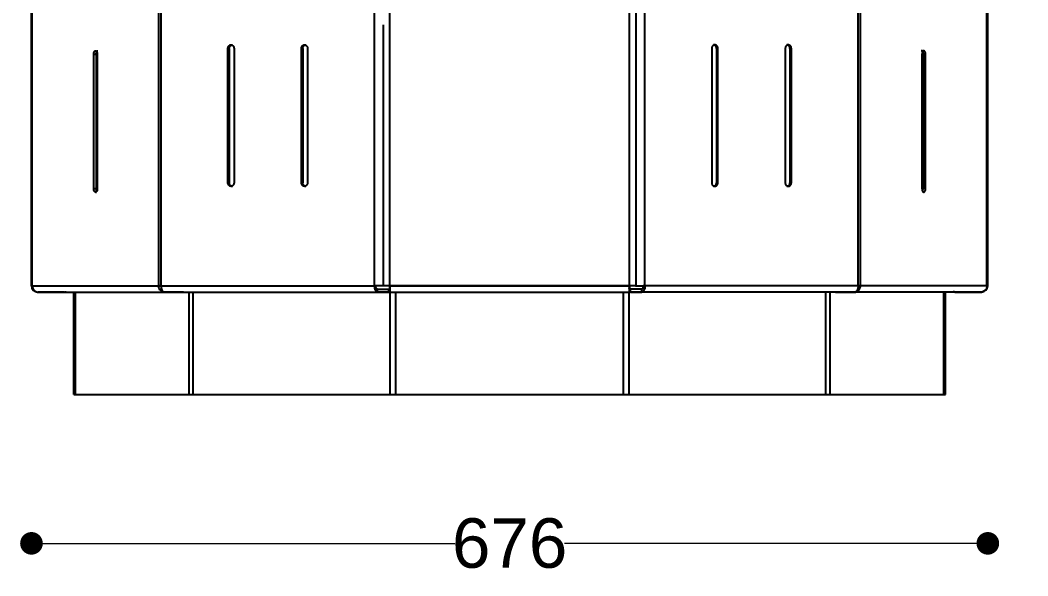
# Model space of a CAD drawing. Header units: millimetres. Extents: x 10366 to 13995, y 24552 to 29685.
# Drawn here: x 12523 to 13235, y 26192 to 26585 of the extents above; entities that cross this region are included whole.
import ezdxf

# ---------------------------------------------------------------- set-up
doc = ezdxf.new("R2010")
doc.units = ezdxf.units.MM
doc.header["$LTSCALE"] = 3
doc.layers.add('Default', color=7, linetype='Continuous')
doc.styles.get("Standard").update_dxf_attribs({"font": 'arial.ttf'})
doc.dimstyles.new('MATEUSZ', dxfattribs={"dimtxt": 35, "dimasz": 16, "dimexe": 0.18, "dimexo": 0.0625, "dimgap": 0.09, "dimtad": 0, "dimdec": 0, "dimdsep": 46, "dimtxsty": 'Standard', "dimblk": 'DOT', "dimcen": 0.09, "dimse1": 1, "dimse2": 1, "dimadec": 0, "dimazin": 0, "dimtfac": 1, "dimtdec": 0, "dimtofl": 0, "dimtmove": 0, "dimatfit": 3, "dimfxl": 1, "dimtolj": 1, "dimtzin": 0, "dimlwd": 9, "dimlwe": 9, "dimarcsym": 0})

# ---------------------------------------------------------------- blocks, each defined once
blk = doc.blocks.new('_Dot')
at = {"color": 0, "linetype": 'ByBlock', "lineweight": -2}
blk.add_line((-0.5, 0), (-1, 0), dxfattribs=at)
at = {"color": 0, "linetype": 'ByBlock', "const_width": 0.5}
blk.add_lwpolyline([(-0.25, 0, 1), (0.25, 0, 1)], format="xyb", close=True, dxfattribs=at)
blk = doc.blocks.new('*D27')
at = {"color": 0, "lineweight": 9, "transparency": 16777216}
for p, q in [((12546.92, 26214.96), (12830.15, 26214.96)), ((13191.07, 26214.96), (12907.83, 26214.96))]:
    blk.add_line(p, q, dxfattribs=at)
at = {"layer": 'Defpoints', "color": 0, "transparency": 16777216}
for p in [(12530.92, 26397.16), (13207.07, 26397.16), (13207.07, 26214.96)]:
    blk.add_point(p, dxfattribs=at)
at = {"color": 0, "lineweight": 9, "transparency": 16777216, "xscale": 16, "yscale": 16, "zscale": 16, "rotation": 180}
blk.add_blockref('_Dot', (12530.92, 26214.96), dxfattribs=at)
at = {"color": 0, "lineweight": 9, "transparency": 16777216, "xscale": 16, "yscale": 16, "zscale": 16}
blk.add_blockref('_Dot', (13207.07, 26214.96), dxfattribs=at)
at = {"color": 0, "transparency": 16777216, "insert": (12868.99, 26214.96), "char_height": 35, "attachment_point": 5}
blk.add_mtext('\\A1;676', dxfattribs=at)
blk = doc.blocks.new('*D28')
at = {"color": 0, "lineweight": 9, "transparency": 16777216}
for p, q in [((13327.85, 27004.16), (13327.85, 26708.71)), ((13327.85, 26336.16), (13327.85, 26631.61))]:
    blk.add_line(p, q, dxfattribs=at)
at = {"layer": 'Defpoints', "color": 0, "transparency": 16777216}
for p in [(13206.99, 27020.16), (13327.85, 27020.16), (13177.07, 26320.16)]:
    blk.add_point(p, dxfattribs=at)
at = {"color": 0, "lineweight": 9, "transparency": 16777216, "xscale": 16, "yscale": 16, "zscale": 16}
for p, rotation in [((13327.85, 27020.16), 90), ((13327.85, 26320.16), 270)]:
    blk.add_blockref('_Dot', p, dxfattribs=dict(at, rotation=rotation))
at = {"color": 0, "transparency": 16777216, "insert": (13327.85, 26670.16), "char_height": 35, "attachment_point": 5, "rotation": 90}
blk.add_mtext('\\A1;700', dxfattribs=at)

msp = doc.modelspace()

# ---------------------------------------------------------------- linework, layer by layer
at = {"layer": 'Default'}
for p, q in [((12530.92, 26397.16), (12530.92, 27012.67)), ((12531.52, 26397.16), (12531.52, 27012.67)), ((12620.9, 26397.16), (12620.9, 27012.67)), ((12622.55, 26397.16), (12622.55, 27012.67)), ((12773.34, 26397.16), (12773.34, 27012.67)), ((12784.25, 26397.16), (12784.25, 27012.67)), ((12953.73, 26397.16), (12953.73, 27012.67)), ((12958.22, 27012.67), (12958.22, 26397.16)), ((12964.65, 26397.16), (12964.65, 27012.67)), ((13115.44, 26397.16), (13115.44, 27012.67)), ((13117.08, 26397.16), (13117.08, 27012.67)), ((13206.47, 26397.16), (13206.47, 27012.67)), ((13207.07, 26397.16), (13207.07, 27012.67)), ((12779.75, 26520.04), (12779.75, 26581.48)), ((12671.96, 26567.42), (12672.96, 26567.42)), ((12723.92, 26567.42), (12724.92, 26567.42)), ((13014.06, 26567.42), (13013.06, 26567.42)), ((13066.02, 26567.42), (13065.02, 26567.42)), ((12574.96, 26465.82), (12574.96, 26560.82)), ((12574.96, 26560.82), (12576.69, 26560.82)), ((12576.21, 26563.32), (12576.99, 26563.32)), ((12576.69, 26560.82), (12576.69, 26465.82)), ((12577.46, 26560.82), (12577.46, 26465.82)), ((12669.8, 26469.92), (12669.8, 26564.92)), ((12669.8, 26564.92), (12670.8, 26564.92)), ((12670.8, 26564.92), (12670.8, 26469.92)), ((12674.13, 26564.92), (12674.13, 26469.92)), ((12721.76, 26469.92), (12721.76, 26564.92)), ((12721.76, 26564.92), (12722.76, 26564.92)), ((12722.76, 26564.92), (12722.76, 26469.92)), ((12726.09, 26564.92), (12726.09, 26469.92)), ((13011.9, 26564.92), (13011.9, 26469.92)), ((13015.23, 26564.92), (13015.23, 26469.92)), ((13016.23, 26564.92), (13015.23, 26564.92)), ((13016.23, 26469.92), (13016.23, 26564.92)), ((13063.86, 26564.92), (13063.86, 26469.92)), ((13067.19, 26564.92), (13067.19, 26469.92)), ((13068.19, 26564.92), (13067.19, 26564.92)), ((13068.19, 26469.92), (13068.19, 26564.92)), ((13160.52, 26560.82), (13160.52, 26465.82)), ((13161.77, 26563.32), (13161, 26563.32)), ((13161.29, 26560.82), (13161.29, 26465.82)), ((13163.02, 26560.82), (13161.29, 26560.82)), ((13163.02, 26465.82), (13163.02, 26560.82)), ((12779.75, 26397.16), (12779.75, 26520.04)), ((12669.8, 26469.92), (12670.8, 26469.92)), ((12721.76, 26469.92), (12722.76, 26469.92)), ((13016.23, 26469.92), (13015.23, 26469.92)), ((13068.19, 26469.92), (13067.19, 26469.92)), ((12574.96, 26465.82), (12576.69, 26465.82)), ((12576.21, 26463.32), (12576.99, 26463.32)), ((12671.96, 26467.42), (12672.96, 26467.42)), ((12723.92, 26467.42), (12724.92, 26467.42)), ((13014.06, 26467.42), (13013.06, 26467.42)), ((13066.02, 26467.42), (13065.02, 26467.42)), ((13161.77, 26463.32), (13161, 26463.32)), ((13163.02, 26465.82), (13161.29, 26465.82)), ((12530.92, 26397.16), (12532.38, 26397.16)), ((12531.52, 26397.16), (12620.9, 26397.16)), ((12531.52, 26397.16), (12620.9, 26397.16)), ((12620.9, 26397.16), (12622.64, 26397.16)), ((12622.55, 26397.16), (12773.34, 26397.17)), ((12622.55, 26397.16), (12773.34, 26397.16)), ((12773.34, 26397.17), (12774.34, 26397.17)), ((12784.24, 26397.16), (12953.74, 26397.16)), ((12784.24, 26393.43), (12784.24, 26397.16)), ((12953.73, 26397.16), (12784.25, 26397.16)), ((12953.73, 26397.16), (12953.73, 26393.43)), ((12964.65, 26397.17), (12963.65, 26397.17)), ((13115.44, 26397.16), (12964.65, 26397.17)), ((13115.44, 26397.16), (12964.65, 26397.16)), ((13117.08, 26397.16), (13115.35, 26397.16)), ((13206.47, 26397.16), (13117.08, 26397.16)), ((13206.47, 26397.16), (13117.08, 26397.16)), ((12535.41, 26392.67), (12624.79, 26392.67)), ((12554.13, 26392.67), (12535.41, 26392.67)), ((12554.13, 26392.67), (12535.41, 26392.67)), ((12560.92, 26320.16), (12560.92, 26392.67)), ((12561.99, 26320.16), (12561.99, 26392.67)), ((12624.79, 26392.67), (12775.58, 26392.68)), ((12638.5, 26392.67), (12624.79, 26392.67)), ((12638.5, 26392.67), (12624.79, 26392.67)), ((12638.5, 26392.67), (12783.58, 26392.68)), ((12642.39, 26320.16), (12642.39, 26392.67)), ((12645.33, 26320.16), (12645.33, 26392.67)), ((12775.57, 26394.68), (12783.58, 26394.68)), ((12775.58, 26394.68), (12783.58, 26394.68)), ((12775.58, 26392.68), (12775.58, 26394.68)), ((12783.58, 26392.68), (12775.58, 26392.68)), ((12783.58, 26392.68), (12783.58, 26394.68)), ((12784.39, 26392.67), (12785.83, 26392.67)), ((12784.39, 26392.67), (12953.58, 26392.67)), ((12784.58, 26320.16), (12784.58, 26392.95)), ((12788.59, 26320.16), (12788.59, 26392.67)), ((12949.39, 26320.16), (12949.39, 26392.67)), ((12953.4, 26320.16), (12953.4, 26392.95)), ((12962.42, 26394.68), (12954.4, 26394.68)), ((12962.4, 26394.68), (12954.4, 26394.68)), ((12954.4, 26392.68), (12954.4, 26394.68)), ((13099.49, 26392.67), (12954.4, 26392.68)), ((12954.4, 26392.68), (12962.4, 26392.68)), ((12962.4, 26392.68), (12962.4, 26394.68)), ((13113.19, 26392.67), (12962.4, 26392.68)), ((13092.66, 26320.16), (13092.66, 26392.67)), ((13095.59, 26320.16), (13095.59, 26392.67)), ((13099.49, 26392.67), (13113.19, 26392.67)), ((13099.49, 26392.67), (13113.19, 26392.67)), ((13202.58, 26392.67), (13113.19, 26392.67)), ((13175.99, 26320.16), (13175.99, 26392.67)), ((13177.07, 26320.16), (13177.07, 26392.67)), ((13183.86, 26392.67), (13202.58, 26392.67)), ((13183.86, 26392.67), (13202.58, 26392.67)), ((12561.99, 26320.16), (12642.39, 26320.16)), ((12645.33, 26320.16), (12784.58, 26320.16)), ((12788.59, 26320.16), (12949.39, 26320.16)), ((12953.4, 26320.16), (13092.66, 26320.16)), ((13095.59, 26320.16), (13175.99, 26320.16))]:
    msp.add_line(p, q, dxfattribs=at)
for points in [[(12669.8, 26564.92, 0), (12669.8, 26564.98, 0), (12669.84, 26565.4, 0), (12669.89, 26565.63, 0), (12669.96, 26565.86, 0), (12670.05, 26566.09, 0), (12670.17, 26566.31, 0), (12670.3, 26566.52, 0), (12670.46, 26566.72, 0), (12670.63, 26566.89, 0), (12670.83, 26567.05, 0), (12671.04, 26567.18, 0), (12671.25, 26567.28, 0), (12671.48, 26567.36, 0), (12671.72, 26567.4, 0), (12671.96, 26567.42, 0)], [(12670.8, 26564.92, 0), (12670.8, 26564.98, 0), (12670.84, 26565.4, 0), (12670.89, 26565.63, 0), (12670.96, 26565.86, 0), (12671.05, 26566.09, 0), (12671.17, 26566.31, 0), (12671.3, 26566.52, 0), (12671.46, 26566.72, 0), (12671.63, 26566.89, 0), (12671.83, 26567.05, 0), (12672.04, 26567.18, 0), (12672.25, 26567.28, 0), (12672.48, 26567.36, 0), (12672.72, 26567.4, 0), (12672.96, 26567.42, 0)], [(12671.96, 26567.42, 0), (12672.16, 26567.41, 0), (12672.35, 26567.38, 0), (12672.54, 26567.33, 0), (12672.74, 26567.25, 0), (12672.92, 26567.16, 0), (12673.09, 26567.05, 0), (12673.26, 26566.92, 0), (12673.42, 26566.77, 0), (12673.57, 26566.6, 0), (12673.7, 26566.41, 0), (12673.82, 26566.21, 0), (12673.92, 26566, 0), (12674, 26565.77, 0), (12674.06, 26565.52, 0), (12674.11, 26565.25, 0), (12674.13, 26564.92, 0)], [(12721.76, 26564.92, 0), (12721.76, 26564.98, 0), (12721.8, 26565.4, 0), (12721.85, 26565.63, 0), (12721.92, 26565.86, 0), (12722.01, 26566.09, 0), (12722.13, 26566.31, 0), (12722.26, 26566.52, 0), (12722.42, 26566.72, 0), (12722.6, 26566.89, 0), (12722.79, 26567.05, 0), (12723, 26567.18, 0), (12723.22, 26567.28, 0), (12723.45, 26567.36, 0), (12723.68, 26567.4, 0), (12723.92, 26567.42, 0)], [(12722.76, 26564.92, 0), (12722.76, 26564.98, 0), (12722.8, 26565.4, 0), (12722.85, 26565.63, 0), (12722.92, 26565.86, 0), (12723.01, 26566.09, 0), (12723.13, 26566.31, 0), (12723.26, 26566.52, 0), (12723.42, 26566.72, 0), (12723.6, 26566.89, 0), (12723.79, 26567.05, 0), (12724, 26567.18, 0), (12724.22, 26567.28, 0), (12724.45, 26567.36, 0), (12724.68, 26567.4, 0), (12724.92, 26567.42, 0)], [(12723.92, 26567.42, 0), (12724.12, 26567.41, 0), (12724.31, 26567.38, 0), (12724.51, 26567.33, 0), (12724.7, 26567.25, 0), (12724.88, 26567.16, 0), (12725.06, 26567.05, 0), (12725.22, 26566.92, 0), (12725.38, 26566.77, 0), (12725.53, 26566.6, 0), (12725.66, 26566.41, 0), (12725.78, 26566.21, 0), (12725.88, 26566, 0), (12725.96, 26565.77, 0), (12726.02, 26565.52, 0), (12726.07, 26565.25, 0), (12726.09, 26564.92, 0)], [(13014.06, 26567.42, 0), (13013.87, 26567.41, 0), (13013.67, 26567.38, 0), (13013.48, 26567.33, 0), (13013.29, 26567.25, 0), (13013.11, 26567.16, 0), (13012.93, 26567.05, 0), (13012.76, 26566.92, 0), (13012.6, 26566.77, 0), (13012.46, 26566.6, 0), (13012.32, 26566.41, 0), (13012.21, 26566.21, 0), (13012.11, 26566, 0), (13012.03, 26565.77, 0), (13011.96, 26565.52, 0), (13011.92, 26565.25, 0), (13011.9, 26564.92, 0)], [(13015.23, 26564.92, 0), (13015.23, 26564.98, 0), (13015.19, 26565.4, 0), (13015.14, 26565.63, 0), (13015.07, 26565.86, 0), (13014.97, 26566.09, 0), (13014.86, 26566.31, 0), (13014.72, 26566.52, 0), (13014.56, 26566.72, 0), (13014.39, 26566.89, 0), (13014.2, 26567.05, 0), (13013.99, 26567.18, 0), (13013.77, 26567.28, 0), (13013.54, 26567.36, 0), (13013.3, 26567.4, 0), (13013.06, 26567.42, 0)], [(13016.23, 26564.92, 0), (13016.23, 26564.98, 0), (13016.19, 26565.4, 0), (13016.14, 26565.63, 0), (13016.07, 26565.86, 0), (13015.97, 26566.09, 0), (13015.86, 26566.31, 0), (13015.72, 26566.52, 0), (13015.56, 26566.72, 0), (13015.39, 26566.89, 0), (13015.2, 26567.05, 0), (13014.99, 26567.18, 0), (13014.77, 26567.28, 0), (13014.54, 26567.36, 0), (13014.3, 26567.4, 0), (13014.06, 26567.42, 0)], [(13066.02, 26567.42, 0), (13065.83, 26567.41, 0), (13065.63, 26567.38, 0), (13065.44, 26567.33, 0), (13065.25, 26567.25, 0), (13065.07, 26567.16, 0), (13064.89, 26567.05, 0), (13064.72, 26566.92, 0), (13064.57, 26566.77, 0), (13064.42, 26566.6, 0), (13064.28, 26566.41, 0), (13064.17, 26566.21, 0), (13064.07, 26566, 0), (13063.99, 26565.77, 0), (13063.92, 26565.52, 0), (13063.88, 26565.25, 0), (13063.86, 26564.92, 0)], [(13067.19, 26564.92, 0), (13067.19, 26564.98, 0), (13067.15, 26565.4, 0), (13067.1, 26565.63, 0), (13067.03, 26565.86, 0), (13066.94, 26566.09, 0), (13066.82, 26566.31, 0), (13066.68, 26566.52, 0), (13066.53, 26566.72, 0), (13066.35, 26566.89, 0), (13066.16, 26567.05, 0), (13065.95, 26567.18, 0), (13065.73, 26567.28, 0), (13065.5, 26567.36, 0), (13065.26, 26567.4, 0), (13065.02, 26567.42, 0)], [(13068.19, 26564.92, 0), (13068.19, 26564.98, 0), (13068.15, 26565.4, 0), (13068.1, 26565.63, 0), (13068.03, 26565.86, 0), (13067.94, 26566.09, 0), (13067.82, 26566.31, 0), (13067.68, 26566.52, 0), (13067.53, 26566.72, 0), (13067.35, 26566.89, 0), (13067.16, 26567.05, 0), (13066.95, 26567.18, 0), (13066.73, 26567.28, 0), (13066.5, 26567.36, 0), (13066.26, 26567.4, 0), (13066.02, 26567.42, 0)], [(12574.96, 26560.82, 0), (12574.96, 26560.89, 0), (12574.98, 26561.3, 0), (12575.05, 26561.77, 0), (12575.18, 26562.22, 0), (12575.34, 26562.62, 0), (12575.45, 26562.8, 0), (12575.56, 26562.95, 0), (12575.68, 26563.08, 0), (12575.8, 26563.19, 0), (12575.87, 26563.23, 0), (12575.94, 26563.26, 0), (12576, 26563.29, 0), (12576.07, 26563.31, 0), (12576.14, 26563.32, 0), (12576.21, 26563.32, 0)], [(12576.21, 26563.32, 0), (12576.27, 26563.32, 0), (12576.32, 26563.31, 0), (12576.44, 26563.28, 0), (12576.55, 26563.23, 0), (12576.66, 26563.16, 0), (12576.76, 26563.07, 0), (12576.87, 26562.95, 0), (12576.96, 26562.82, 0), (12577.05, 26562.67, 0), (12577.22, 26562.31, 0), (12577.34, 26561.9, 0), (12577.42, 26561.43, 0), (12577.46, 26560.82, 0)], [(12576.69, 26560.82, 0), (12576.72, 26561.31, 0), (12576.79, 26561.76, 0), (12576.9, 26562.19, 0), (12577.05, 26562.57, 0), (12577.14, 26562.73, 0), (12577.24, 26562.88, 0), (12577.34, 26563.01, 0), (12577.45, 26563.12, 0), (12577.57, 26563.21, 0), (12577.69, 26563.27, 0), (12577.75, 26563.29, 0), (12577.82, 26563.31, 0), (12577.88, 26563.32, 0), (12577.94, 26563.32, 0)], [(12577.08, 26562.63, 0), (12576.92, 26562.24, 0), (12576.79, 26561.8, 0), (12576.72, 26561.32, 0), (12576.69, 26560.82, 0)], [(13161.29, 26560.82, 0), (13161.27, 26561.31, 0), (13161.2, 26561.76, 0), (13161.09, 26562.19, 0), (13160.94, 26562.57, 0), (13160.85, 26562.73, 0), (13160.75, 26562.88, 0), (13160.64, 26563.01, 0), (13160.53, 26563.12, 0), (13160.41, 26563.21, 0), (13160.29, 26563.27, 0), (13160.23, 26563.29, 0), (13160.17, 26563.31, 0), (13160.1, 26563.32, 0), (13160.04, 26563.32, 0)], [(13161.77, 26563.32, 0), (13161.72, 26563.32, 0), (13161.66, 26563.31, 0), (13161.55, 26563.28, 0), (13161.44, 26563.23, 0), (13161.33, 26563.16, 0), (13161.22, 26563.07, 0), (13161.12, 26562.95, 0), (13161.02, 26562.82, 0), (13160.93, 26562.67, 0), (13160.77, 26562.31, 0), (13160.65, 26561.9, 0), (13160.56, 26561.43, 0), (13160.52, 26560.82, 0)], [(13160.91, 26562.63, 0), (13161.07, 26562.24, 0), (13161.19, 26561.8, 0), (13161.27, 26561.32, 0), (13161.29, 26560.82, 0)], [(13163.02, 26560.82, 0), (13163.02, 26560.89, 0), (13163, 26561.3, 0), (13162.93, 26561.77, 0), (13162.81, 26562.22, 0), (13162.64, 26562.62, 0), (13162.54, 26562.8, 0), (13162.43, 26562.95, 0), (13162.31, 26563.08, 0), (13162.18, 26563.19, 0), (13162.12, 26563.23, 0), (13162.05, 26563.26, 0), (13161.98, 26563.29, 0), (13161.91, 26563.31, 0), (13161.84, 26563.32, 0), (13161.77, 26563.32, 0)], [(12671.96, 26467.42, 0), (12671.77, 26467.43, 0), (12671.57, 26467.46, 0), (12671.38, 26467.51, 0), (12671.19, 26467.58, 0), (12671.01, 26467.68, 0), (12670.83, 26467.79, 0), (12670.66, 26467.92, 0), (12670.5, 26468.07, 0), (12670.36, 26468.24, 0), (12670.22, 26468.43, 0), (12670.11, 26468.63, 0), (12670.01, 26468.84, 0), (12669.93, 26469.07, 0), (12669.86, 26469.31, 0), (12669.82, 26469.58, 0), (12669.8, 26469.92, 0)], [(12672.96, 26467.42, 0), (12672.77, 26467.43, 0), (12672.57, 26467.46, 0), (12672.38, 26467.51, 0), (12672.19, 26467.58, 0), (12672.01, 26467.68, 0), (12671.83, 26467.79, 0), (12671.66, 26467.92, 0), (12671.5, 26468.07, 0), (12671.36, 26468.24, 0), (12671.22, 26468.43, 0), (12671.11, 26468.63, 0), (12671.01, 26468.84, 0), (12670.93, 26469.07, 0), (12670.86, 26469.31, 0), (12670.82, 26469.58, 0), (12670.8, 26469.92, 0)], [(12674.13, 26469.92, 0), (12674.13, 26469.86, 0), (12674.09, 26469.44, 0), (12674.04, 26469.21, 0), (12673.97, 26468.98, 0), (12673.87, 26468.74, 0), (12673.76, 26468.52, 0), (12673.62, 26468.31, 0), (12673.47, 26468.12, 0), (12673.29, 26467.94, 0), (12673.1, 26467.79, 0), (12672.89, 26467.66, 0), (12672.67, 26467.56, 0), (12672.44, 26467.48, 0), (12672.2, 26467.43, 0), (12671.96, 26467.42, 0)], [(12723.92, 26467.42, 0), (12723.73, 26467.43, 0), (12723.53, 26467.46, 0), (12723.34, 26467.51, 0), (12723.15, 26467.58, 0), (12722.97, 26467.68, 0), (12722.79, 26467.79, 0), (12722.62, 26467.92, 0), (12722.47, 26468.07, 0), (12722.32, 26468.24, 0), (12722.19, 26468.43, 0), (12722.07, 26468.63, 0), (12721.97, 26468.84, 0), (12721.89, 26469.07, 0), (12721.82, 26469.31, 0), (12721.78, 26469.58, 0), (12721.76, 26469.92, 0)], [(12724.92, 26467.42, 0), (12724.73, 26467.43, 0), (12724.53, 26467.46, 0), (12724.34, 26467.51, 0), (12724.15, 26467.58, 0), (12723.97, 26467.68, 0), (12723.79, 26467.79, 0), (12723.62, 26467.92, 0), (12723.47, 26468.07, 0), (12723.32, 26468.24, 0), (12723.19, 26468.43, 0), (12723.07, 26468.63, 0), (12722.97, 26468.84, 0), (12722.89, 26469.07, 0), (12722.82, 26469.31, 0), (12722.78, 26469.58, 0), (12722.76, 26469.92, 0)], [(12726.09, 26469.92, 0), (12726.09, 26469.86, 0), (12726.05, 26469.44, 0), (12726, 26469.21, 0), (12725.93, 26468.98, 0), (12725.84, 26468.74, 0), (12725.72, 26468.52, 0), (12725.58, 26468.31, 0), (12725.43, 26468.12, 0), (12725.25, 26467.94, 0), (12725.06, 26467.79, 0), (12724.85, 26467.66, 0), (12724.63, 26467.56, 0), (12724.4, 26467.48, 0), (12724.16, 26467.43, 0), (12723.92, 26467.42, 0)], [(13011.9, 26469.92, 0), (13011.9, 26469.86, 0), (13011.94, 26469.44, 0), (13011.99, 26469.21, 0), (13012.06, 26468.98, 0), (13012.15, 26468.74, 0), (13012.27, 26468.52, 0), (13012.4, 26468.31, 0), (13012.56, 26468.12, 0), (13012.73, 26467.94, 0), (13012.93, 26467.79, 0), (13013.13, 26467.66, 0), (13013.35, 26467.56, 0), (13013.58, 26467.48, 0), (13013.82, 26467.43, 0), (13014.06, 26467.42, 0)], [(13013.06, 26467.42, 0), (13013.26, 26467.43, 0), (13013.45, 26467.46, 0), (13013.64, 26467.51, 0), (13013.84, 26467.58, 0), (13014.02, 26467.68, 0), (13014.19, 26467.79, 0), (13014.36, 26467.92, 0), (13014.52, 26468.07, 0), (13014.66, 26468.24, 0), (13014.8, 26468.43, 0), (13014.92, 26468.63, 0), (13015.02, 26468.84, 0), (13015.1, 26469.07, 0), (13015.16, 26469.31, 0), (13015.21, 26469.58, 0), (13015.23, 26469.92, 0)], [(13014.06, 26467.42, 0), (13014.26, 26467.43, 0), (13014.45, 26467.46, 0), (13014.64, 26467.51, 0), (13014.84, 26467.58, 0), (13015.02, 26467.68, 0), (13015.19, 26467.79, 0), (13015.36, 26467.92, 0), (13015.52, 26468.07, 0), (13015.66, 26468.24, 0), (13015.8, 26468.43, 0), (13015.92, 26468.63, 0), (13016.02, 26468.84, 0), (13016.1, 26469.07, 0), (13016.16, 26469.31, 0), (13016.21, 26469.58, 0), (13016.23, 26469.92, 0)], [(13063.86, 26469.92, 0), (13063.86, 26469.86, 0), (13063.9, 26469.44, 0), (13063.95, 26469.21, 0), (13064.02, 26468.98, 0), (13064.11, 26468.74, 0), (13064.23, 26468.52, 0), (13064.36, 26468.31, 0), (13064.52, 26468.12, 0), (13064.7, 26467.94, 0), (13064.89, 26467.79, 0), (13065.1, 26467.66, 0), (13065.32, 26467.56, 0), (13065.55, 26467.48, 0), (13065.78, 26467.43, 0), (13066.02, 26467.42, 0)], [(13065.02, 26467.42, 0), (13065.22, 26467.43, 0), (13065.41, 26467.46, 0), (13065.61, 26467.51, 0), (13065.8, 26467.58, 0), (13065.98, 26467.68, 0), (13066.16, 26467.79, 0), (13066.32, 26467.92, 0), (13066.48, 26468.07, 0), (13066.63, 26468.24, 0), (13066.76, 26468.43, 0), (13066.88, 26468.63, 0), (13066.98, 26468.84, 0), (13067.06, 26469.07, 0), (13067.12, 26469.31, 0), (13067.17, 26469.58, 0), (13067.19, 26469.92, 0)], [(13066.02, 26467.42, 0), (13066.22, 26467.43, 0), (13066.41, 26467.46, 0), (13066.61, 26467.51, 0), (13066.8, 26467.58, 0), (13066.98, 26467.68, 0), (13067.16, 26467.79, 0), (13067.32, 26467.92, 0), (13067.48, 26468.07, 0), (13067.63, 26468.24, 0), (13067.76, 26468.43, 0), (13067.88, 26468.63, 0), (13067.98, 26468.84, 0), (13068.06, 26469.07, 0), (13068.12, 26469.31, 0), (13068.17, 26469.58, 0), (13068.19, 26469.92, 0)], [(12576.21, 26463.32, 0), (12576.16, 26463.33, 0), (12576.1, 26463.33, 0), (12575.99, 26463.36, 0), (12575.88, 26463.42, 0), (12575.77, 26463.49, 0), (12575.66, 26463.58, 0), (12575.56, 26463.69, 0), (12575.46, 26463.83, 0), (12575.37, 26463.97, 0), (12575.21, 26464.33, 0), (12575.08, 26464.75, 0), (12575, 26465.22, 0), (12574.96, 26465.82, 0)], [(12577.46, 26465.82, 0), (12577.46, 26465.76, 0), (12577.44, 26465.35, 0), (12577.37, 26464.88, 0), (12577.25, 26464.43, 0), (12577.08, 26464.02, 0), (12576.98, 26463.85, 0), (12576.87, 26463.69, 0), (12576.75, 26463.56, 0), (12576.62, 26463.46, 0), (12576.55, 26463.42, 0), (12576.49, 26463.38, 0), (12576.42, 26463.36, 0), (12576.35, 26463.34, 0), (12576.28, 26463.33, 0), (12576.21, 26463.32, 0)], [(12577.08, 26464.02, 0), (12576.92, 26464.4, 0), (12576.79, 26464.85, 0), (12576.72, 26465.33, 0), (12576.69, 26465.82, 0)], [(13160.52, 26465.82, 0), (13160.52, 26465.76, 0), (13160.55, 26465.35, 0), (13160.62, 26464.88, 0), (13160.74, 26464.43, 0), (13160.91, 26464.02, 0), (13161.01, 26463.85, 0), (13161.12, 26463.69, 0), (13161.24, 26463.56, 0), (13161.37, 26463.46, 0), (13161.43, 26463.42, 0), (13161.5, 26463.38, 0), (13161.57, 26463.36, 0), (13161.63, 26463.34, 0), (13161.7, 26463.33, 0), (13161.77, 26463.32, 0)], [(13160.91, 26464.02, 0), (13161.07, 26464.4, 0), (13161.19, 26464.85, 0), (13161.27, 26465.33, 0), (13161.29, 26465.82, 0)], [(13161.77, 26463.32, 0), (13161.83, 26463.33, 0), (13161.89, 26463.33, 0), (13162, 26463.36, 0), (13162.11, 26463.42, 0), (13162.22, 26463.49, 0), (13162.33, 26463.58, 0), (13162.43, 26463.69, 0), (13162.52, 26463.83, 0), (13162.61, 26463.97, 0), (13162.78, 26464.33, 0), (13162.9, 26464.75, 0), (13162.99, 26465.22, 0), (13163.02, 26465.82, 0)], [(12531.52, 26397.16, 0), (12530.92, 26397.16, 0)], [(12531.52, 26397.16, 0), (12531.59, 26396.35, 0), (12531.79, 26395.51, 0), (12531.95, 26395.1, 0), (12532.15, 26394.71, 0), (12532.39, 26394.33, 0), (12532.66, 26393.99, 0), (12532.96, 26393.68, 0), (12533.28, 26393.41, 0), (12533.62, 26393.18, 0), (12533.98, 26392.99, 0), (12534.34, 26392.85, 0), (12534.7, 26392.75, 0), (12535.06, 26392.69, 0), (12535.41, 26392.67, 0)], [(12624.79, 26392.67, 0), (12624.44, 26392.69, 0), (12624.08, 26392.75, 0), (12623.72, 26392.85, 0), (12623.36, 26392.99, 0), (12623.01, 26393.18, 0), (12622.66, 26393.41, 0), (12622.34, 26393.68, 0), (12622.04, 26393.99, 0), (12621.77, 26394.33, 0), (12621.54, 26394.71, 0), (12621.34, 26395.1, 0), (12621.18, 26395.51, 0), (12621.05, 26395.93, 0), (12620.97, 26396.35, 0), (12620.9, 26397.16, 0)], [(12622.55, 26397.16, 0), (12620.9, 26397.16, 0)], [(12622.55, 26397.16, 0), (12622.58, 26396.35, 0), (12622.7, 26395.51, 0), (12622.91, 26394.71, 0), (12623.2, 26393.99, 0), (12623.38, 26393.68, 0), (12623.56, 26393.41, 0), (12623.76, 26393.18, 0), (12623.97, 26392.99, 0), (12624.17, 26392.85, 0), (12624.38, 26392.75, 0), (12624.49, 26392.72, 0), (12624.59, 26392.69, 0), (12624.69, 26392.68, 0), (12624.79, 26392.67, 0)], [(12622.64, 26397.16, 0), (12622.66, 26396.81, 0), (12622.72, 26396.46, 0)], [(12773.34, 26397.17, 0), (12773.38, 26396.27, 0), (12773.52, 26395.42, 0), (12773.73, 26394.64, 0), (12774.01, 26393.96, 0), (12774.17, 26393.67, 0), (12774.35, 26393.41, 0), (12774.54, 26393.19, 0), (12774.74, 26393.01, 0), (12774.94, 26392.86, 0), (12775.15, 26392.76, 0), (12775.26, 26392.72, 0), (12775.37, 26392.7, 0), (12775.48, 26392.68, 0), (12775.58, 26392.68, 0)], [(12779.92, 26397.16, 0), (12778.96, 26397.16, 0), (12773.34, 26397.16, 0)], [(12775.58, 26394.68, 0), (12775.52, 26394.68, 0), (12775.46, 26394.69, 0), (12775.4, 26394.7, 0), (12775.33, 26394.73, 0), (12775.21, 26394.79, 0), (12775.1, 26394.87, 0), (12774.99, 26394.98, 0), (12774.88, 26395.11, 0), (12774.78, 26395.26, 0), (12774.61, 26395.6, 0), (12774.48, 26396.01, 0), (12774.39, 26396.46, 0), (12774.34, 26397.17, 0)], [(12784.25, 26397.16, 0), (12780.78, 26397.16, 0), (12779.89, 26397.16, 0), (12779.76, 26397.16, 0), (12779.75, 26397.16, 0), (12779.75, 26397.16, 0), (12779.75, 26397.16, 0), (12779.75, 26397.16, 0), (12779.75, 26397.16, 0), (12779.75, 26397.16, 0), (12779.75, 26397.16, 0), (12779.75, 26397.16, 0), (12779.75, 26397.16, 0), (12779.75, 26397.16, 0), (12779.75, 26397.16, 0), (12779.75, 26397.16, 0), (12779.75, 26397.16, 0), (12779.75, 26397.16, 0), (12779.75, 26397.16, 0), (12779.75, 26397.16, 0), (12779.75, 26397.16, 0), (12779.75, 26397.16, 0), (12779.76, 26397.16, 0), (12779.76, 26397.16, 0), (12779.84, 26397.16, 0)], [(12784.24, 26397.16, 0), (12784.24, 26393.43, 0)], [(12784.24, 26397.16, 0), (12784.28, 26395.39, 0), (12784.33, 26394.86, 0), (12784.36, 26394.72, 0), (12784.37, 26394.7, 0), (12784.38, 26394.68, 0), (12784.38, 26394.68, 0), (12784.38, 26394.68, 0), (12784.38, 26394.68, 0), (12784.39, 26394.67, 0), (12784.39, 26394.67, 0), (12784.39, 26394.67, 0), (12784.39, 26394.67, 0), (12784.39, 26394.67, 0), (12784.39, 26394.67, 0)], [(12953.58, 26394.67, 0), (12953.58, 26394.67, 0), (12953.58, 26394.67, 0), (12953.58, 26394.67, 0), (12953.58, 26394.67, 0), (12953.58, 26394.67, 0), (12953.58, 26394.68, 0), (12953.59, 26394.68, 0), (12953.59, 26394.68, 0), (12953.59, 26394.69, 0), (12953.59, 26394.69, 0), (12953.6, 26394.71, 0), (12953.62, 26394.76, 0), (12953.64, 26394.94, 0), (12953.73, 26397.16, 0)], [(12953.73, 26393.43, 0), (12953.74, 26397.16, 0)], [(12958.06, 26397.16, 0), (12958.22, 26397.16, 0), (12958.22, 26397.16, 0), (12958.22, 26397.16, 0), (12958.22, 26397.16, 0), (12958.22, 26397.16, 0), (12958.22, 26397.16, 0), (12958.22, 26397.16, 0), (12958.22, 26397.16, 0), (12958.22, 26397.16, 0), (12958.22, 26397.16, 0), (12958.22, 26397.16, 0), (12958.22, 26397.16, 0), (12958.22, 26397.16, 0), (12958.22, 26397.16, 0), (12958.22, 26397.16, 0), (12958.22, 26397.16, 0), (12958.22, 26397.16, 0), (12958.22, 26397.16, 0), (12958.22, 26397.16, 0), (12958.21, 26397.16, 0), (12958.17, 26397.16, 0), (12957.76, 26397.16, 0), (12953.73, 26397.16, 0)], [(12958.06, 26397.16, 0), (12959.03, 26397.16, 0), (12964.65, 26397.16, 0)], [(12964.65, 26397.17, 0), (12964.6, 26396.27, 0), (12964.47, 26395.42, 0), (12964.26, 26394.64, 0), (12963.98, 26393.96, 0), (12963.81, 26393.67, 0), (12963.63, 26393.41, 0), (12963.45, 26393.19, 0), (12963.25, 26393.01, 0), (12963.04, 26392.86, 0), (12962.83, 26392.76, 0), (12962.73, 26392.72, 0), (12962.62, 26392.7, 0), (12962.51, 26392.68, 0), (12962.4, 26392.68, 0)], [(12962.4, 26394.68, 0), (12962.46, 26394.68, 0), (12962.53, 26394.69, 0), (12962.59, 26394.7, 0), (12962.65, 26394.73, 0), (12962.77, 26394.79, 0), (12962.89, 26394.87, 0), (12963, 26394.98, 0), (12963.1, 26395.11, 0), (12963.2, 26395.26, 0), (12963.37, 26395.6, 0), (12963.5, 26396.01, 0), (12963.6, 26396.46, 0), (12963.65, 26397.17, 0)], [(13113.19, 26392.67, 0), (13113.54, 26392.69, 0), (13113.9, 26392.75, 0), (13114.26, 26392.85, 0), (13114.62, 26392.99, 0), (13114.98, 26393.18, 0), (13115.32, 26393.41, 0), (13115.64, 26393.68, 0), (13115.94, 26393.99, 0), (13116.21, 26394.33, 0), (13116.45, 26394.71, 0), (13116.65, 26395.1, 0), (13116.81, 26395.51, 0), (13116.93, 26395.93, 0), (13117.02, 26396.35, 0), (13117.08, 26397.16, 0)], [(13115.44, 26397.16, 0), (13115.4, 26396.35, 0), (13115.28, 26395.51, 0), (13115.07, 26394.71, 0), (13114.78, 26393.99, 0), (13114.61, 26393.68, 0), (13114.42, 26393.41, 0), (13114.22, 26393.18, 0), (13114.02, 26392.99, 0), (13113.81, 26392.85, 0), (13113.6, 26392.75, 0), (13113.5, 26392.72, 0), (13113.39, 26392.69, 0), (13113.29, 26392.68, 0), (13113.19, 26392.67, 0)], [(13115.35, 26397.16, 0), (13115.33, 26396.81, 0), (13115.26, 26396.46, 0)], [(13115.44, 26397.16, 0), (13117.08, 26397.16, 0)], [(13206.47, 26397.16, 0), (13206.4, 26396.35, 0), (13206.19, 26395.51, 0), (13206.03, 26395.1, 0), (13205.83, 26394.71, 0), (13205.6, 26394.33, 0), (13205.33, 26393.99, 0), (13205.03, 26393.68, 0), (13204.7, 26393.41, 0), (13204.36, 26393.18, 0), (13204.01, 26392.99, 0), (13203.65, 26392.85, 0), (13203.28, 26392.75, 0), (13202.93, 26392.69, 0), (13202.58, 26392.67, 0)], [(13206.47, 26397.16, 0), (13207.07, 26397.16, 0)], [(12554.13, 26392.67, 0), (12554.75, 26392.72, 0), (12555.36, 26392.85, 0)], [(12783.58, 26394.68, 0), (12783.66, 26394.68, 0), (12783.73, 26394.69, 0), (12783.8, 26394.71, 0), (12783.87, 26394.74, 0), (12783.94, 26394.78, 0), (12784.01, 26394.83, 0), (12784.14, 26394.94, 0), (12784.27, 26395.09, 0), (12784.38, 26395.26, 0), (12784.49, 26395.46, 0), (12784.58, 26395.67, 0)], [(12783.58, 26392.68, 0), (12783.72, 26392.68, 0), (12783.85, 26392.71, 0), (12783.98, 26392.75, 0), (12784.12, 26392.8, 0), (12784.25, 26392.88, 0), (12784.37, 26392.96, 0), (12784.61, 26393.18, 0)], [(12784.24, 26393.43, 0), (12784.31, 26392.87, 0), (12784.33, 26392.78, 0), (12784.35, 26392.72, 0), (12784.36, 26392.7, 0), (12784.37, 26392.69, 0), (12784.37, 26392.69, 0), (12784.38, 26392.68, 0), (12784.38, 26392.68, 0), (12784.38, 26392.68, 0), (12784.38, 26392.67, 0), (12784.39, 26392.67, 0), (12784.39, 26392.67, 0), (12784.39, 26392.67, 0)], [(12954.4, 26392.68, 0), (12954.27, 26392.68, 0), (12954.13, 26392.71, 0), (12954, 26392.75, 0), (12953.87, 26392.8, 0), (12953.74, 26392.88, 0), (12953.61, 26392.96, 0), (12953.37, 26393.18, 0)], [(12954.4, 26394.68, 0), (12954.33, 26394.68, 0), (12954.26, 26394.69, 0), (12954.18, 26394.71, 0), (12954.11, 26394.74, 0), (12954.04, 26394.78, 0), (12953.97, 26394.83, 0), (12953.84, 26394.94, 0), (12953.72, 26395.09, 0), (12953.6, 26395.26, 0), (12953.5, 26395.46, 0), (12953.41, 26395.67, 0)], [(12953.73, 26393.43, 0), (12953.66, 26392.87, 0), (12953.64, 26392.78, 0), (12953.62, 26392.72, 0), (12953.61, 26392.7, 0), (12953.6, 26392.69, 0), (12953.6, 26392.69, 0), (12953.59, 26392.68, 0), (12953.59, 26392.68, 0), (12953.59, 26392.68, 0), (12953.58, 26392.67, 0), (12953.58, 26392.67, 0), (12953.58, 26392.67, 0), (12953.58, 26392.67, 0)], [(13183.86, 26392.67, 0), (13183.24, 26392.72, 0), (13182.63, 26392.85, 0)], [(12560.92, 26320.16, 0), (12560.92, 26320.16, 0), (12560.92, 26320.16, 0), (12560.92, 26320.16, 0), (12560.92, 26320.16, 0), (12560.92, 26320.16, 0), (12560.92, 26320.16, 0), (12560.92, 26320.16, 0), (12560.92, 26320.16, 0), (12560.92, 26320.16, 0), (12560.92, 26320.16, 0), (12560.92, 26320.16, 0), (12560.92, 26320.16, 0), (12560.92, 26320.16, 0), (12560.93, 26320.16, 0), (12560.95, 26320.16, 0), (12561.04, 26320.16, 0), (12561.99, 26320.16, 0)], [(12642.39, 26320.16, 0), (12645.33, 26320.16, 0)], [(12784.58, 26320.16, 0), (12788.59, 26320.16, 0)], [(12949.39, 26320.16, 0), (12953.4, 26320.16, 0)], [(13092.66, 26320.16, 0), (13095.59, 26320.16, 0)], [(13175.99, 26320.16, 0), (13177.07, 26320.16, 0)]]:
    msp.add_polyline3d(points, dxfattribs=at)
for centre, start, end in [((12535.41, 26397.16), 180.00382, 270.00041), ((13202.58, 26397.16), 269.99959, 359.99618)]:
    msp.add_arc(centre, 4.49, start, end, dxfattribs=at)

# ---------------------------------------------------------------- dimensions: what is measured, and where the dimension line sits
dim = msp.add_linear_dim(base=(13327.85, 27020.16), p1=(13177.07, 26320.16), p2=(13206.99, 27020.16), angle=90, dimstyle='MATEUSZ')
dim.commit()
dim.dimension.update_dxf_attribs({"geometry": '*D28', "text_midpoint": (13327.85, 26670.16)})
dim = msp.add_linear_dim(base=(13207.07, 26214.96), p1=(12530.92, 26397.16), p2=(13207.07, 26397.16), dimstyle='MATEUSZ')
dim.commit()
dim.dimension.update_dxf_attribs({"geometry": '*D27', "text_midpoint": (12868.99, 26214.96)})

doc.saveas('drawing.dxf')
